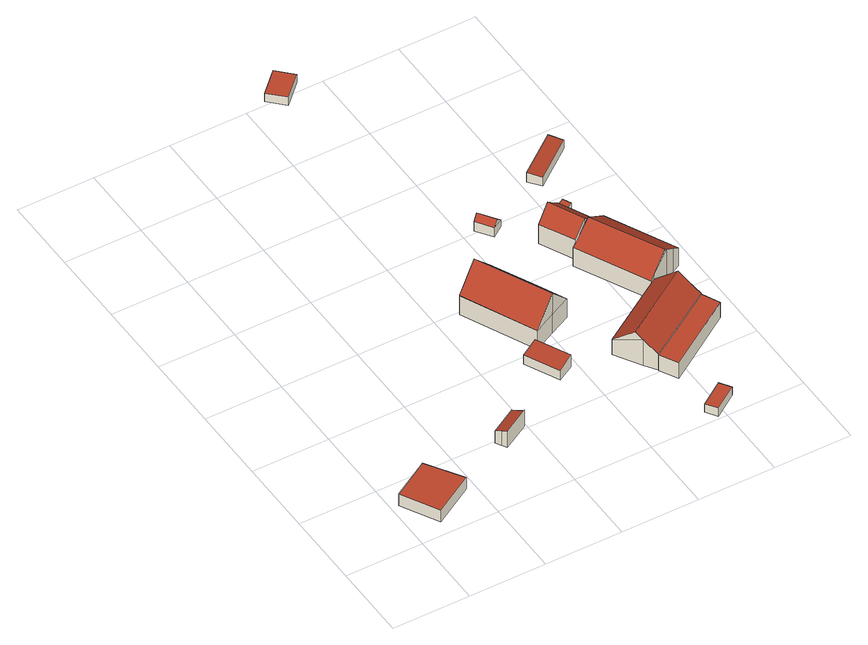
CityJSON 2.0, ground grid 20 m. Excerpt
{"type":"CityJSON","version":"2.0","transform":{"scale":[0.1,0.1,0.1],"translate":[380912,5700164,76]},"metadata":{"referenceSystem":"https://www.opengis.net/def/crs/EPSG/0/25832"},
"CityObjects":{
"building1":{"type":"Building","attributes":{"Gemeindeschluessel":"05911000","Geometrietyp2DReferenz":"3000","function":"31001_2729","roofType":"1000","measuredHeight":3.48,"storeysAboveGround":1},"geometry":[{"type":"Solid","lod":"2","boundaries":[[[[0,1,2,3]],[[4,5,1,0]],[[6,7,5,4]],[[3,2,7,6]],[[4,0,3,6]],[[1,5,7,2]]]],"semantics":{"surfaces":[{"type":"WallSurface"},{"type":"RoofSurface"},{"type":"GroundSurface"}],"values":[[0,0,0,0,1,2]]}}]},
"building2":{"type":"Building","attributes":{"Gemeindeschluessel":"05911000","Geometrietyp2DReferenz":"3000","function":"31001_2723","roofType":"2100","measuredHeight":4.99,"storeysAboveGround":1},"geometry":[{"type":"Solid","lod":"2","boundaries":[[[[8,9,10,11]],[[12,13,9,8]],[[14,15,13,12]],[[16,17,15,14]],[[18,19,17,16]],[[11,10,19,18]],[[16,14,12,8,11,18]],[[9,13,15,17,19,10]]]],"semantics":{"surfaces":[{"type":"WallSurface"},{"type":"RoofSurface"},{"type":"GroundSurface"}],"values":[[0,0,0,0,0,0,1,2]]}}]},
"building3":{"type":"Building","attributes":{"Gemeindeschluessel":"05911000","Geometrietyp2DReferenz":"3000","function":"31001_2721","roofType":"2100","measuredHeight":3.81,"storeysAboveGround":1},"geometry":[{"type":"Solid","lod":"2","boundaries":[[[[20,21,22,23]],[[24,25,21,20]],[[26,27,25,24]],[[23,22,27,26]],[[24,20,23,26]],[[21,25,27,22]]]],"semantics":{"surfaces":[{"type":"WallSurface"},{"type":"RoofSurface"},{"type":"GroundSurface"}],"values":[[0,0,0,0,1,2]]}}]},
"building4":{"type":"Building","attributes":{"Gemeindeschluessel":"05911000","Geometrietyp2DReferenz":"3000","function":"31001_1010","roofType":"5000","measuredHeight":12.19,"storeysAboveGround":2},"address":[{"country":"Germany","locality":"Bochum","thoroughfareNumber":"231","thoroughfareName":"Auf dem Kalwes"}],"geometry":[{"type":"Solid","lod":"2","boundaries":[[[[28,29,30,31]],[[32,33,29,28]],[[34,35,33,32]],[[36,37,35,34]],[[38,39,37,36]],[[40,41,39,38]],[[31,30,41,40]],[[32,28,42,43,44,45,34]],[[38,44,43,46]],[[42,28,31]],[[46,43,42,31,40]],[[45,44,38,36]],[[45,36,34]],[[46,40,38]],[[29,33,35,37,39,41,30]]]],"semantics":{"surfaces":[{"type":"WallSurface"},{"type":"RoofSurface"},{"type":"GroundSurface"}],"values":[[0,0,0,0,0,0,0,1,1,0,0,0,0,0,2]]}}]},
"building5":{"type":"Building","attributes":{"Gemeindeschluessel":"05911000","Geometrietyp2DReferenz":"3000","function":"31001_2723","roofType":"1000","measuredHeight":2.54,"storeysAboveGround":1},"geometry":[{"type":"Solid","lod":"2","boundaries":[[[[47,48,49,50]],[[51,52,48,47]],[[53,54,52,51]],[[50,49,54,53]],[[51,47,50,53]],[[48,52,54,49]]]],"semantics":{"surfaces":[{"type":"WallSurface"},{"type":"RoofSurface"},{"type":"GroundSurface"}],"values":[[0,0,0,0,1,2]]}}]},
"building6":{"type":"Building","attributes":{"Gemeindeschluessel":"05911000","Geometrietyp2DReferenz":"3000","function":"31001_2723","roofType":"1000","measuredHeight":2.58,"storeysAboveGround":1},"geometry":[{"type":"Solid","lod":"2","boundaries":[[[[55,56,57,58]],[[59,60,56,55]],[[61,62,60,59]],[[58,57,62,61]],[[59,55,58,61]],[[56,60,62,57]]]],"semantics":{"surfaces":[{"type":"WallSurface"},{"type":"RoofSurface"},{"type":"GroundSurface"}],"values":[[0,0,0,0,1,2]]}}]},
"building7":{"type":"Building","attributes":{"Gemeindeschluessel":"05911000","Geometrietyp2DReferenz":"3000","function":"31001_2463","roofType":"5000","measuredHeight":4.21,"storeysAboveGround":1},"geometry":[{"type":"Solid","lod":"2","boundaries":[[[[63,64,65,66]],[[67,68,64,63]],[[69,70,68,67]],[[66,65,70,69]],[[71,72,66,69]],[[63,72,71,67]],[[67,71,69]],[[66,72,63]],[[64,68,70,65]]]],"semantics":{"surfaces":[{"type":"WallSurface"},{"type":"RoofSurface"},{"type":"GroundSurface"}],"values":[[0,0,0,0,1,1,0,0,2]]}}]},
"building8":{"type":"Building","attributes":{"Gemeindeschluessel":"05911000","Geometrietyp2DReferenz":"3000","function":"31001_2010","roofType":"5000","measuredHeight":9.49,"storeysAboveGround":2},"geometry":[{"type":"Solid","lod":"2","boundaries":[[[[73,74,75,76]],[[77,78,74,73]],[[79,80,78,77]],[[81,82,80,79]],[[83,84,82,81]],[[85,86,84,83]],[[87,88,86,85]],[[89,90,88,87]],[[76,75,90,89]],[[79,77,73,76,91,92]],[[83,81,92,91,89,87,85]],[[89,91,76]],[[79,92,81]],[[74,78,80,82,84,86,88,90,75]]]],"semantics":{"surfaces":[{"type":"WallSurface"},{"type":"RoofSurface"},{"type":"GroundSurface"}],"values":[[0,0,0,0,0,0,0,0,0,1,1,0,0,2]]}}]},
"building9":{"type":"Building","attributes":{"Gemeindeschluessel":"05911000","Geometrietyp2DReferenz":"3000","function":"51009_1610","roofType":"1000","measuredHeight":4.72},"geometry":[{"type":"Solid","lod":"2","boundaries":[[[[93,94,95,96]],[[97,98,94,93]],[[99,100,98,97]],[[101,102,100,99]],[[96,95,102,101]],[[99,97,93,96,101]],[[94,98,100,102,95]]]],"semantics":{"surfaces":[{"type":"WallSurface"},{"type":"RoofSurface"},{"type":"GroundSurface"}],"values":[[0,0,0,0,0,1,2]]}}]},
"building10":{"type":"Building","attributes":{"Gemeindeschluessel":"05911000","Geometrietyp2DReferenz":"3000","function":"31001_1010","roofType":"3100","measuredHeight":9.35,"storeysAboveGround":2},"address":[{"country":"Germany","locality":"Bochum","thoroughfareNumber":"233","thoroughfareName":"Auf dem Kalwes"}],"geometry":[{"type":"Solid","lod":"2","boundaries":[[[[103,104,105,106]],[[107,108,104,103]],[[109,110,108,107]],[[111,112,110,109]],[[113,114,112,111]],[[115,116,114,113]],[[117,118,116,115]],[[119,120,118,117]],[[121,122,120,119]],[[123,124,122,121]],[[106,105,124,123]],[[117,115,113,111,109,107,103,106,119]],[[123,121,119,106]],[[104,108,110,112,114,116,118,120,122,124,105]]]],"semantics":{"surfaces":[{"type":"WallSurface"},{"type":"RoofSurface"},{"type":"GroundSurface"}],"values":[[0,0,0,0,0,0,0,0,0,0,0,1,1,2]]}}]},
"building11":{"type":"Building","attributes":{"Gemeindeschluessel":"05911000","Geometrietyp2DReferenz":"3000","function":"31001_2010","roofType":"5000","measuredHeight":10.12,"storeysAboveGround":2},"geometry":[{"type":"Solid","lod":"2","boundaries":[[[[125,126,127,128]],[[129,130,126,125]],[[131,132,130,129]],[[133,134,132,131]],[[135,136,134,133]],[[137,138,136,135]],[[139,140,138,137]],[[141,142,140,139]],[[143,144,142,141]],[[145,146,144,143]],[[128,127,146,145]],[[143,147,148,125,128,145]],[[137,135,133,131,129,148,147,141,139]],[[141,147,143]],[[125,148,129]],[[126,130,132,134,136,138,140,142,144,146,127]]]],"semantics":{"surfaces":[{"type":"WallSurface"},{"type":"RoofSurface"},{"type":"GroundSurface"}],"values":[[0,0,0,0,0,0,0,0,0,0,0,1,1,0,0,2]]}}]},
"building12":{"type":"Building","attributes":{"Gemeindeschluessel":"05911000","Geometrietyp2DReferenz":"3000","function":"31001_1010","roofType":"1000","measuredHeight":5.85,"storeysAboveGround":1},"geometry":[{"type":"Solid","lod":"2","boundaries":[[[[149,150,151,109]],[[152,153,150,149]],[[111,154,153,152]],[[109,151,154,111]],[[152,149,109,111]],[[150,153,154,151]]]],"semantics":{"surfaces":[{"type":"WallSurface"},{"type":"RoofSurface"},{"type":"GroundSurface"}],"values":[[0,0,0,0,1,2]]}}]},
"building13":{"type":"Building","attributes":{"Gemeindeschluessel":"05911000","Geometrietyp2DReferenz":"3000","function":"31001_2723","roofType":"2100","measuredHeight":2.91,"storeysAboveGround":1},"geometry":[{"type":"Solid","lod":"2","boundaries":[[[[155,156,157,158]],[[159,160,156,155]],[[161,162,160,159]],[[158,157,162,161]],[[159,155,158,161]],[[156,160,162,157]]]],"semantics":{"surfaces":[{"type":"WallSurface"},{"type":"RoofSurface"},{"type":"GroundSurface"}],"values":[[0,0,0,0,1,2]]}}]}
},
"vertices":[
[98,159,79],[98,159,44],[0,101,44],[0,101,79],[157,67,79],[157,67,44],[52,6,79],[52,6,44],
[304,156,78],[304,156,34],[311,143,34],[311,143,84],[296,171,71],[296,171,34],[363,210,70],[363,210,34],[372,195,77],[372,195,34],[380,182,84],[380,182,34],
[534,280,50],[534,280,22],[576,303,22],[576,303,60],[491,367,50],[491,367,22],[534,388,60],[534,388,22],
[564,634,77],[564,634,21],[513,609,21],[513,609,77],[620,519,77],[620,519,21],[654,447,77],[654,447,21],[600,421,77],[600,421,21],[543,393,77],[543,393,21],[454,581,77],[454,581,21],[513,609,138],[509,607,143],[599,420,143],[600,421,141],[454,581,79],
[822,75,36],[822,75,11],[759,32,11],[759,32,36],[841,47,36],[841,47,11],[779,4,36],[779,4,11],
[455,1377,131],[455,1377,106],[400,1323,106],[400,1323,131],[494,1337,131],[494,1337,106],[439,1284,131],[439,1284,106],
[648,806,53],[648,806,32],[618,785,32],[618,785,61],[677,766,52],[677,766,32],[647,744,61],[647,744,32],[659,752,74],[630,794,74],
[852,410,58],[852,410,11],[681,300,11],[681,300,58],[864,417,59],[864,417,11],[885,387,88],[885,387,11],[910,349,86],[910,349,11],[929,322,59],[929,322,11],[824,254,58],[824,254,11],[743,203,59],[743,203,11],[723,233,89],[723,233,11],[712,250,106],[897,369,106],
[824,254,57],[824,254,10],[743,203,10],[743,203,57],[929,322,57],[929,322,10],[951,277,57],[951,277,10],[769,157,57],[769,157,10],
[773,711,103],[773,711,19],[762,706,19],[762,706,113],[800,723,79],[800,723,19],[801,720,79],[801,720,19],[812,698,79],[812,698,19],[843,635,79],[843,635,19],[825,626,95],[825,626,19],[817,622,102],[817,622,19],[806,617,113],[806,617,19],[770,599,79],[770,599,19],[727,687,78],[727,687,19],
[770,599,70],[770,599,7],[761,595,7],[761,595,63],[817,622,107],[817,622,7],[825,626,101],[825,626,7],[843,635,87],[843,635,7],[874,650,62],[874,650,7],[962,472,62],[962,472,7],[942,462,78],[942,462,7],[915,446,101],[915,446,7],[864,417,72],[864,417,7],[852,410,63],[852,410,7],[907,442,108],[817,622,108],
[815,728,79],[815,728,21],[801,720,21],[825,706,79],[825,706,21],[812,698,21],
[932,912,55],[932,912,29],[909,943,29],[909,943,58],[828,832,55],[828,832,29],[804,863,58],[804,863,29]
]}
